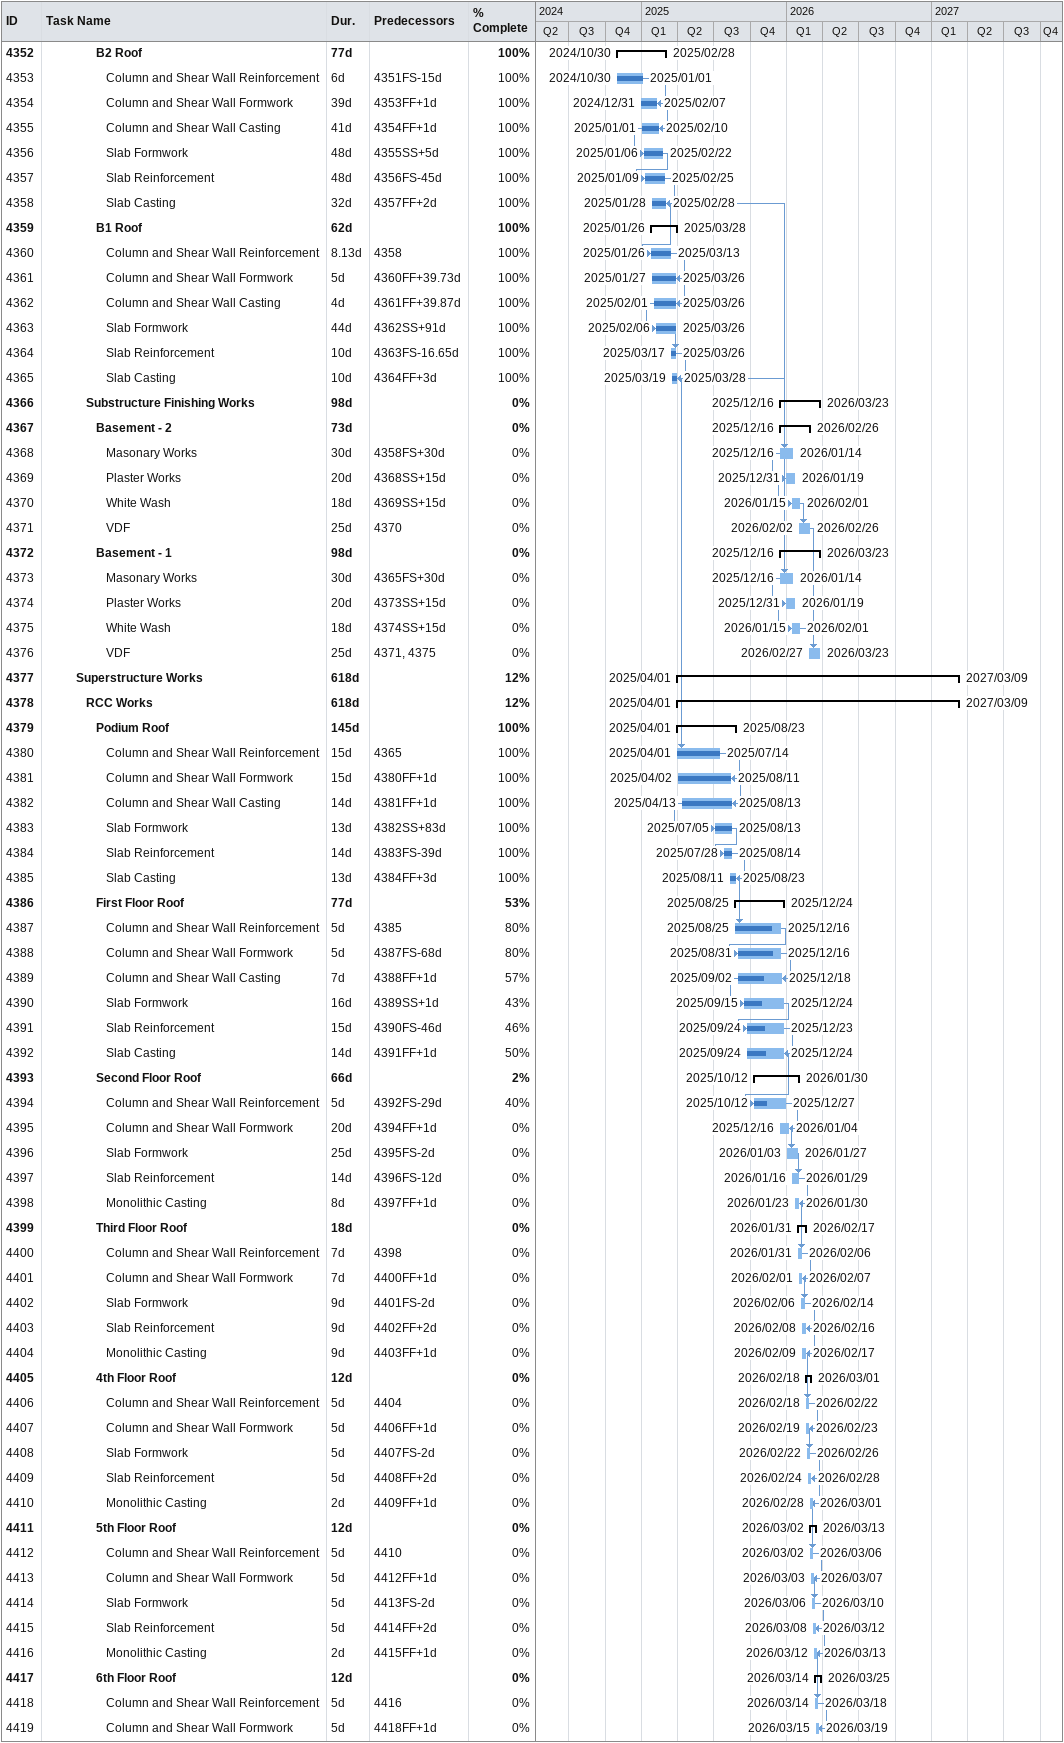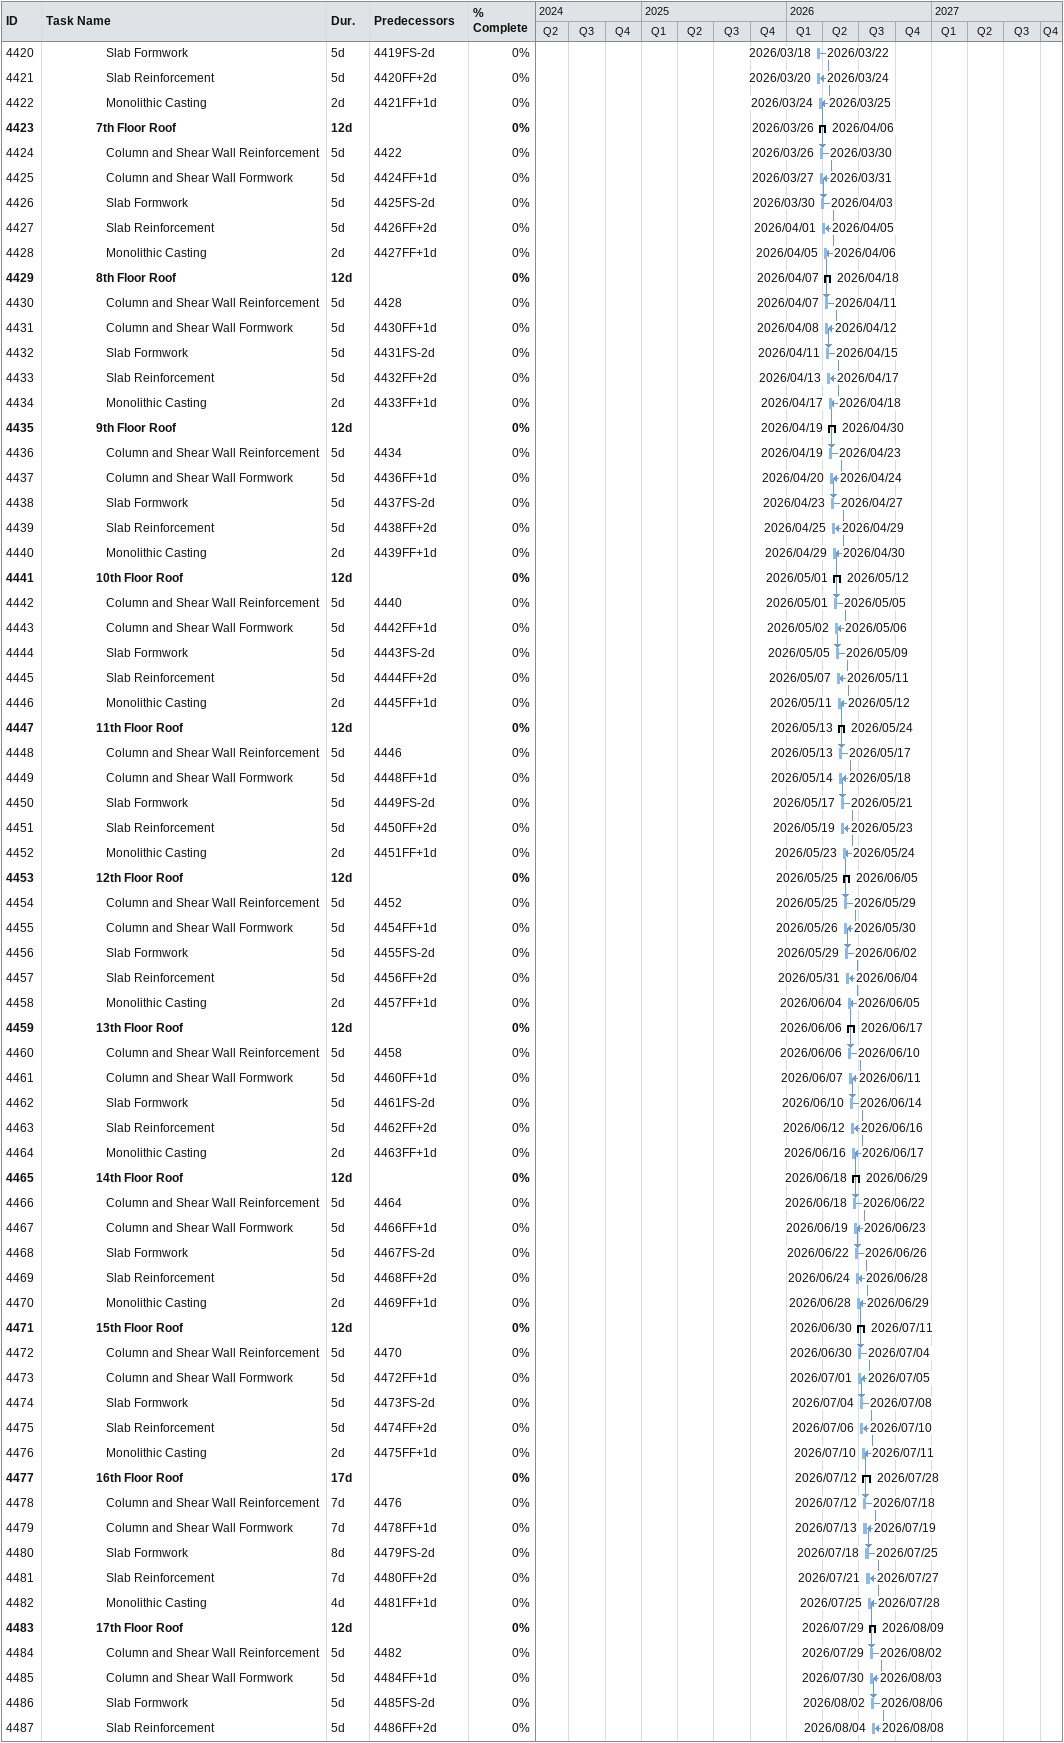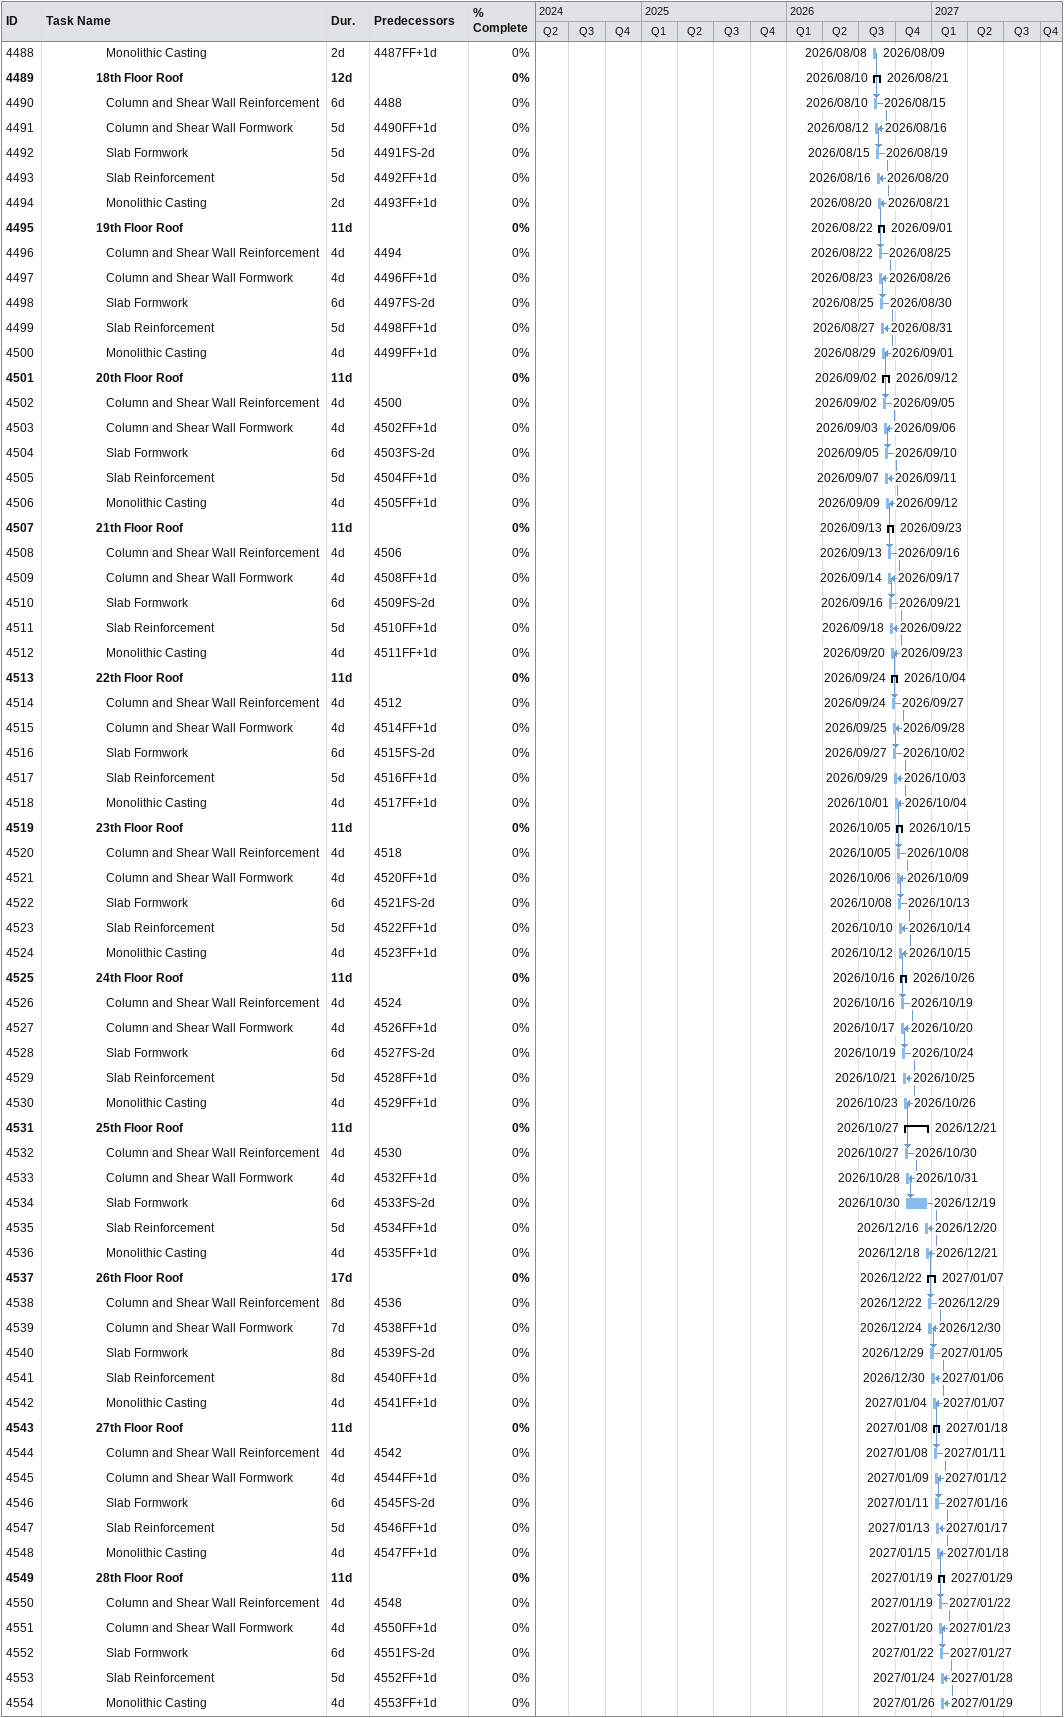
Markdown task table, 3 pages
| ID | Level | Task | Duration | Start | Finish | Predecessors | % complete |
|---|---|---|---|---|---|---|---|
| 4352 | 6 | **B2 Roof** | 77d | 2024-10-30 | 2025-02-28 |  | 100 |
| 4353 | 7 | Column and Shear Wall Reinforcement | 6d | 2024-10-30 | 2025-01-01 | 4351FS-15d | 100 |
| 4354 | 7 | Column and Shear Wall Formwork | 39d | 2024-12-31 | 2025-02-07 | 4353FF+1d | 100 |
| 4355 | 7 | Column and Shear Wall Casting | 41d | 2025-01-01 | 2025-02-10 | 4354FF+1d | 100 |
| 4356 | 7 | Slab Formwork | 48d | 2025-01-06 | 2025-02-22 | 4355SS+5d | 100 |
| 4357 | 7 | Slab Reinforcement | 48d | 2025-01-09 | 2025-02-25 | 4356FS-45d | 100 |
| 4358 | 7 | Slab Casting | 32d | 2025-01-28 | 2025-02-28 | 4357FF+2d | 100 |
| 4359 | 6 | **B1 Roof** | 62d | 2025-01-26 | 2025-03-28 |  | 100 |
| 4360 | 7 | Column and Shear Wall Reinforcement | 8.13d | 2025-01-26 | 2025-03-13 | 4358 | 100 |
| 4361 | 7 | Column and Shear Wall Formwork | 5d | 2025-01-27 | 2025-03-26 | 4360FF+39.73d | 100 |
| 4362 | 7 | Column and Shear Wall Casting | 4d | 2025-02-01 | 2025-03-26 | 4361FF+39.87d | 100 |
| 4363 | 7 | Slab Formwork | 44d | 2025-02-06 | 2025-03-26 | 4362SS+91d | 100 |
| 4364 | 7 | Slab Reinforcement | 10d | 2025-03-17 | 2025-03-26 | 4363FS-16.65d | 100 |
| 4365 | 7 | Slab Casting | 10d | 2025-03-19 | 2025-03-28 | 4364FF+3d | 100 |
| 4366 | 5 | **Substructure Finishing Works** | 98d | 2025-12-16 | 2026-03-23 |  | 0 |
| 4367 | 6 | **Basement - 2** | 73d | 2025-12-16 | 2026-02-26 |  | 0 |
| 4368 | 7 | Masonary Works | 30d | 2025-12-16 | 2026-01-14 | 4358FS+30d | 0 |
| 4369 | 7 | Plaster Works | 20d | 2025-12-31 | 2026-01-19 | 4368SS+15d | 0 |
| 4370 | 7 | White Wash | 18d | 2026-01-15 | 2026-02-01 | 4369SS+15d | 0 |
| 4371 | 7 | VDF | 25d | 2026-02-02 | 2026-02-26 | 4370 | 0 |
| 4372 | 6 | **Basement - 1** | 98d | 2025-12-16 | 2026-03-23 |  | 0 |
| 4373 | 7 | Masonary Works | 30d | 2025-12-16 | 2026-01-14 | 4365FS+30d | 0 |
| 4374 | 7 | Plaster Works | 20d | 2025-12-31 | 2026-01-19 | 4373SS+15d | 0 |
| 4375 | 7 | White Wash | 18d | 2026-01-15 | 2026-02-01 | 4374SS+15d | 0 |
| 4376 | 7 | VDF | 25d | 2026-02-27 | 2026-03-23 | 4371, 4375 | 0 |
| 4377 | 4 | **Superstructure Works** | 618d | 2025-04-01 | 2027-03-09 |  | 12 |
| 4378 | 5 | **RCC Works** | 618d | 2025-04-01 | 2027-03-09 |  | 12 |
| 4379 | 6 | **Podium Roof** | 145d | 2025-04-01 | 2025-08-23 |  | 100 |
| 4380 | 7 | Column and Shear Wall Reinforcement | 15d | 2025-04-01 | 2025-07-14 | 4365 | 100 |
| 4381 | 7 | Column and Shear Wall Formwork | 15d | 2025-04-02 | 2025-08-11 | 4380FF+1d | 100 |
| 4382 | 7 | Column and Shear Wall Casting | 14d | 2025-04-13 | 2025-08-13 | 4381FF+1d | 100 |
| 4383 | 7 | Slab Formwork | 13d | 2025-07-05 | 2025-08-13 | 4382SS+83d | 100 |
| 4384 | 7 | Slab Reinforcement | 14d | 2025-07-28 | 2025-08-14 | 4383FS-39d | 100 |
| 4385 | 7 | Slab Casting | 13d | 2025-08-11 | 2025-08-23 | 4384FF+3d | 100 |
| 4386 | 6 | **First Floor Roof** | 77d | 2025-08-25 | 2025-12-24 |  | 53 |
| 4387 | 7 | Column and Shear Wall Reinforcement | 5d | 2025-08-25 | 2025-12-16 | 4385 | 80 |
| 4388 | 7 | Column and Shear Wall Formwork | 5d | 2025-08-31 | 2025-12-16 | 4387FS-68d | 80 |
| 4389 | 7 | Column and Shear Wall Casting | 7d | 2025-09-02 | 2025-12-18 | 4388FF+1d | 57 |
| 4390 | 7 | Slab Formwork | 16d | 2025-09-15 | 2025-12-24 | 4389SS+1d | 43 |
| 4391 | 7 | Slab Reinforcement | 15d | 2025-09-24 | 2025-12-23 | 4390FS-46d | 46 |
| 4392 | 7 | Slab Casting | 14d | 2025-09-24 | 2025-12-24 | 4391FF+1d | 50 |
| 4393 | 6 | **Second Floor Roof** | 66d | 2025-10-12 | 2026-01-30 |  | 2 |
| 4394 | 7 | Column and Shear Wall Reinforcement | 5d | 2025-10-12 | 2025-12-27 | 4392FS-29d | 40 |
| 4395 | 7 | Column and Shear Wall Formwork | 20d | 2025-12-16 | 2026-01-04 | 4394FF+1d | 0 |
| 4396 | 7 | Slab Formwork | 25d | 2026-01-03 | 2026-01-27 | 4395FS-2d | 0 |
| 4397 | 7 | Slab Reinforcement | 14d | 2026-01-16 | 2026-01-29 | 4396FS-12d | 0 |
| 4398 | 7 | Monolithic Casting | 8d | 2026-01-23 | 2026-01-30 | 4397FF+1d | 0 |
| 4399 | 6 | **Third Floor Roof** | 18d | 2026-01-31 | 2026-02-17 |  | 0 |
| 4400 | 7 | Column and Shear Wall Reinforcement | 7d | 2026-01-31 | 2026-02-06 | 4398 | 0 |
| 4401 | 7 | Column and Shear Wall Formwork | 7d | 2026-02-01 | 2026-02-07 | 4400FF+1d | 0 |
| 4402 | 7 | Slab Formwork | 9d | 2026-02-06 | 2026-02-14 | 4401FS-2d | 0 |
| 4403 | 7 | Slab Reinforcement | 9d | 2026-02-08 | 2026-02-16 | 4402FF+2d | 0 |
| 4404 | 7 | Monolithic Casting | 9d | 2026-02-09 | 2026-02-17 | 4403FF+1d | 0 |
| 4405 | 6 | **4th Floor Roof** | 12d | 2026-02-18 | 2026-03-01 |  | 0 |
| 4406 | 7 | Column and Shear Wall Reinforcement | 5d | 2026-02-18 | 2026-02-22 | 4404 | 0 |
| 4407 | 7 | Column and Shear Wall Formwork | 5d | 2026-02-19 | 2026-02-23 | 4406FF+1d | 0 |
| 4408 | 7 | Slab Formwork | 5d | 2026-02-22 | 2026-02-26 | 4407FS-2d | 0 |
| 4409 | 7 | Slab Reinforcement | 5d | 2026-02-24 | 2026-02-28 | 4408FF+2d | 0 |
| 4410 | 7 | Monolithic Casting | 2d | 2026-02-28 | 2026-03-01 | 4409FF+1d | 0 |
| 4411 | 6 | **5th Floor Roof** | 12d | 2026-03-02 | 2026-03-13 |  | 0 |
| 4412 | 7 | Column and Shear Wall Reinforcement | 5d | 2026-03-02 | 2026-03-06 | 4410 | 0 |
| 4413 | 7 | Column and Shear Wall Formwork | 5d | 2026-03-03 | 2026-03-07 | 4412FF+1d | 0 |
| 4414 | 7 | Slab Formwork | 5d | 2026-03-06 | 2026-03-10 | 4413FS-2d | 0 |
| 4415 | 7 | Slab Reinforcement | 5d | 2026-03-08 | 2026-03-12 | 4414FF+2d | 0 |
| 4416 | 7 | Monolithic Casting | 2d | 2026-03-12 | 2026-03-13 | 4415FF+1d | 0 |
| 4417 | 6 | **6th Floor Roof** | 12d | 2026-03-14 | 2026-03-25 |  | 0 |
| 4418 | 7 | Column and Shear Wall Reinforcement | 5d | 2026-03-14 | 2026-03-18 | 4416 | 0 |
| 4419 | 7 | Column and Shear Wall Formwork | 5d | 2026-03-15 | 2026-03-19 | 4418FF+1d | 0 |
| 4420 | 7 | Slab Formwork | 5d | 2026-03-18 | 2026-03-22 | 4419FS-2d | 0 |
| 4421 | 7 | Slab Reinforcement | 5d | 2026-03-20 | 2026-03-24 | 4420FF+2d | 0 |
| 4422 | 7 | Monolithic Casting | 2d | 2026-03-24 | 2026-03-25 | 4421FF+1d | 0 |
| 4423 | 6 | **7th Floor Roof** | 12d | 2026-03-26 | 2026-04-06 |  | 0 |
| 4424 | 7 | Column and Shear Wall Reinforcement | 5d | 2026-03-26 | 2026-03-30 | 4422 | 0 |
| 4425 | 7 | Column and Shear Wall Formwork | 5d | 2026-03-27 | 2026-03-31 | 4424FF+1d | 0 |
| 4426 | 7 | Slab Formwork | 5d | 2026-03-30 | 2026-04-03 | 4425FS-2d | 0 |
| 4427 | 7 | Slab Reinforcement | 5d | 2026-04-01 | 2026-04-05 | 4426FF+2d | 0 |
| 4428 | 7 | Monolithic Casting | 2d | 2026-04-05 | 2026-04-06 | 4427FF+1d | 0 |
| 4429 | 6 | **8th Floor Roof** | 12d | 2026-04-07 | 2026-04-18 |  | 0 |
| 4430 | 7 | Column and Shear Wall Reinforcement | 5d | 2026-04-07 | 2026-04-11 | 4428 | 0 |
| 4431 | 7 | Column and Shear Wall Formwork | 5d | 2026-04-08 | 2026-04-12 | 4430FF+1d | 0 |
| 4432 | 7 | Slab Formwork | 5d | 2026-04-11 | 2026-04-15 | 4431FS-2d | 0 |
| 4433 | 7 | Slab Reinforcement | 5d | 2026-04-13 | 2026-04-17 | 4432FF+2d | 0 |
| 4434 | 7 | Monolithic Casting | 2d | 2026-04-17 | 2026-04-18 | 4433FF+1d | 0 |
| 4435 | 6 | **9th Floor Roof** | 12d | 2026-04-19 | 2026-04-30 |  | 0 |
| 4436 | 7 | Column and Shear Wall Reinforcement | 5d | 2026-04-19 | 2026-04-23 | 4434 | 0 |
| 4437 | 7 | Column and Shear Wall Formwork | 5d | 2026-04-20 | 2026-04-24 | 4436FF+1d | 0 |
| 4438 | 7 | Slab Formwork | 5d | 2026-04-23 | 2026-04-27 | 4437FS-2d | 0 |
| 4439 | 7 | Slab Reinforcement | 5d | 2026-04-25 | 2026-04-29 | 4438FF+2d | 0 |
| 4440 | 7 | Monolithic Casting | 2d | 2026-04-29 | 2026-04-30 | 4439FF+1d | 0 |
| 4441 | 6 | **10th Floor Roof** | 12d | 2026-05-01 | 2026-05-12 |  | 0 |
| 4442 | 7 | Column and Shear Wall Reinforcement | 5d | 2026-05-01 | 2026-05-05 | 4440 | 0 |
| 4443 | 7 | Column and Shear Wall Formwork | 5d | 2026-05-02 | 2026-05-06 | 4442FF+1d | 0 |
| 4444 | 7 | Slab Formwork | 5d | 2026-05-05 | 2026-05-09 | 4443FS-2d | 0 |
| 4445 | 7 | Slab Reinforcement | 5d | 2026-05-07 | 2026-05-11 | 4444FF+2d | 0 |
| 4446 | 7 | Monolithic Casting | 2d | 2026-05-11 | 2026-05-12 | 4445FF+1d | 0 |
| 4447 | 6 | **11th Floor Roof** | 12d | 2026-05-13 | 2026-05-24 |  | 0 |
| 4448 | 7 | Column and Shear Wall Reinforcement | 5d | 2026-05-13 | 2026-05-17 | 4446 | 0 |
| 4449 | 7 | Column and Shear Wall Formwork | 5d | 2026-05-14 | 2026-05-18 | 4448FF+1d | 0 |
| 4450 | 7 | Slab Formwork | 5d | 2026-05-17 | 2026-05-21 | 4449FS-2d | 0 |
| 4451 | 7 | Slab Reinforcement | 5d | 2026-05-19 | 2026-05-23 | 4450FF+2d | 0 |
| 4452 | 7 | Monolithic Casting | 2d | 2026-05-23 | 2026-05-24 | 4451FF+1d | 0 |
| 4453 | 6 | **12th Floor Roof** | 12d | 2026-05-25 | 2026-06-05 |  | 0 |
| 4454 | 7 | Column and Shear Wall Reinforcement | 5d | 2026-05-25 | 2026-05-29 | 4452 | 0 |
| 4455 | 7 | Column and Shear Wall Formwork | 5d | 2026-05-26 | 2026-05-30 | 4454FF+1d | 0 |
| 4456 | 7 | Slab Formwork | 5d | 2026-05-29 | 2026-06-02 | 4455FS-2d | 0 |
| 4457 | 7 | Slab Reinforcement | 5d | 2026-05-31 | 2026-06-04 | 4456FF+2d | 0 |
| 4458 | 7 | Monolithic Casting | 2d | 2026-06-04 | 2026-06-05 | 4457FF+1d | 0 |
| 4459 | 6 | **13th Floor Roof** | 12d | 2026-06-06 | 2026-06-17 |  | 0 |
| 4460 | 7 | Column and Shear Wall Reinforcement | 5d | 2026-06-06 | 2026-06-10 | 4458 | 0 |
| 4461 | 7 | Column and Shear Wall Formwork | 5d | 2026-06-07 | 2026-06-11 | 4460FF+1d | 0 |
| 4462 | 7 | Slab Formwork | 5d | 2026-06-10 | 2026-06-14 | 4461FS-2d | 0 |
| 4463 | 7 | Slab Reinforcement | 5d | 2026-06-12 | 2026-06-16 | 4462FF+2d | 0 |
| 4464 | 7 | Monolithic Casting | 2d | 2026-06-16 | 2026-06-17 | 4463FF+1d | 0 |
| 4465 | 6 | **14th Floor Roof** | 12d | 2026-06-18 | 2026-06-29 |  | 0 |
| 4466 | 7 | Column and Shear Wall Reinforcement | 5d | 2026-06-18 | 2026-06-22 | 4464 | 0 |
| 4467 | 7 | Column and Shear Wall Formwork | 5d | 2026-06-19 | 2026-06-23 | 4466FF+1d | 0 |
| 4468 | 7 | Slab Formwork | 5d | 2026-06-22 | 2026-06-26 | 4467FS-2d | 0 |
| 4469 | 7 | Slab Reinforcement | 5d | 2026-06-24 | 2026-06-28 | 4468FF+2d | 0 |
| 4470 | 7 | Monolithic Casting | 2d | 2026-06-28 | 2026-06-29 | 4469FF+1d | 0 |
| 4471 | 6 | **15th Floor Roof** | 12d | 2026-06-30 | 2026-07-11 |  | 0 |
| 4472 | 7 | Column and Shear Wall Reinforcement | 5d | 2026-06-30 | 2026-07-04 | 4470 | 0 |
| 4473 | 7 | Column and Shear Wall Formwork | 5d | 2026-07-01 | 2026-07-05 | 4472FF+1d | 0 |
| 4474 | 7 | Slab Formwork | 5d | 2026-07-04 | 2026-07-08 | 4473FS-2d | 0 |
| 4475 | 7 | Slab Reinforcement | 5d | 2026-07-06 | 2026-07-10 | 4474FF+2d | 0 |
| 4476 | 7 | Monolithic Casting | 2d | 2026-07-10 | 2026-07-11 | 4475FF+1d | 0 |
| 4477 | 6 | **16th Floor Roof** | 17d | 2026-07-12 | 2026-07-28 |  | 0 |
| 4478 | 7 | Column and Shear Wall Reinforcement | 7d | 2026-07-12 | 2026-07-18 | 4476 | 0 |
| 4479 | 7 | Column and Shear Wall Formwork | 7d | 2026-07-13 | 2026-07-19 | 4478FF+1d | 0 |
| 4480 | 7 | Slab Formwork | 8d | 2026-07-18 | 2026-07-25 | 4479FS-2d | 0 |
| 4481 | 7 | Slab Reinforcement | 7d | 2026-07-21 | 2026-07-27 | 4480FF+2d | 0 |
| 4482 | 7 | Monolithic Casting | 4d | 2026-07-25 | 2026-07-28 | 4481FF+1d | 0 |
| 4483 | 6 | **17th Floor Roof** | 12d | 2026-07-29 | 2026-08-09 |  | 0 |
| 4484 | 7 | Column and Shear Wall Reinforcement | 5d | 2026-07-29 | 2026-08-02 | 4482 | 0 |
| 4485 | 7 | Column and Shear Wall Formwork | 5d | 2026-07-30 | 2026-08-03 | 4484FF+1d | 0 |
| 4486 | 7 | Slab Formwork | 5d | 2026-08-02 | 2026-08-06 | 4485FS-2d | 0 |
| 4487 | 7 | Slab Reinforcement | 5d | 2026-08-04 | 2026-08-08 | 4486FF+2d | 0 |
| 4488 | 7 | Monolithic Casting | 2d | 2026-08-08 | 2026-08-09 | 4487FF+1d | 0 |
| 4489 | 6 | **18th Floor Roof** | 12d | 2026-08-10 | 2026-08-21 |  | 0 |
| 4490 | 7 | Column and Shear Wall Reinforcement | 6d | 2026-08-10 | 2026-08-15 | 4488 | 0 |
| 4491 | 7 | Column and Shear Wall Formwork | 5d | 2026-08-12 | 2026-08-16 | 4490FF+1d | 0 |
| 4492 | 7 | Slab Formwork | 5d | 2026-08-15 | 2026-08-19 | 4491FS-2d | 0 |
| 4493 | 7 | Slab Reinforcement | 5d | 2026-08-16 | 2026-08-20 | 4492FF+1d | 0 |
| 4494 | 7 | Monolithic Casting | 2d | 2026-08-20 | 2026-08-21 | 4493FF+1d | 0 |
| 4495 | 6 | **19th Floor Roof** | 11d | 2026-08-22 | 2026-09-01 |  | 0 |
| 4496 | 7 | Column and Shear Wall Reinforcement | 4d | 2026-08-22 | 2026-08-25 | 4494 | 0 |
| 4497 | 7 | Column and Shear Wall Formwork | 4d | 2026-08-23 | 2026-08-26 | 4496FF+1d | 0 |
| 4498 | 7 | Slab Formwork | 6d | 2026-08-25 | 2026-08-30 | 4497FS-2d | 0 |
| 4499 | 7 | Slab Reinforcement | 5d | 2026-08-27 | 2026-08-31 | 4498FF+1d | 0 |
| 4500 | 7 | Monolithic Casting | 4d | 2026-08-29 | 2026-09-01 | 4499FF+1d | 0 |
| 4501 | 6 | **20th Floor Roof** | 11d | 2026-09-02 | 2026-09-12 |  | 0 |
| 4502 | 7 | Column and Shear Wall Reinforcement | 4d | 2026-09-02 | 2026-09-05 | 4500 | 0 |
| 4503 | 7 | Column and Shear Wall Formwork | 4d | 2026-09-03 | 2026-09-06 | 4502FF+1d | 0 |
| 4504 | 7 | Slab Formwork | 6d | 2026-09-05 | 2026-09-10 | 4503FS-2d | 0 |
| 4505 | 7 | Slab Reinforcement | 5d | 2026-09-07 | 2026-09-11 | 4504FF+1d | 0 |
| 4506 | 7 | Monolithic Casting | 4d | 2026-09-09 | 2026-09-12 | 4505FF+1d | 0 |
| 4507 | 6 | **21th Floor Roof** | 11d | 2026-09-13 | 2026-09-23 |  | 0 |
| 4508 | 7 | Column and Shear Wall Reinforcement | 4d | 2026-09-13 | 2026-09-16 | 4506 | 0 |
| 4509 | 7 | Column and Shear Wall Formwork | 4d | 2026-09-14 | 2026-09-17 | 4508FF+1d | 0 |
| 4510 | 7 | Slab Formwork | 6d | 2026-09-16 | 2026-09-21 | 4509FS-2d | 0 |
| 4511 | 7 | Slab Reinforcement | 5d | 2026-09-18 | 2026-09-22 | 4510FF+1d | 0 |
| 4512 | 7 | Monolithic Casting | 4d | 2026-09-20 | 2026-09-23 | 4511FF+1d | 0 |
| 4513 | 6 | **22th Floor Roof** | 11d | 2026-09-24 | 2026-10-04 |  | 0 |
| 4514 | 7 | Column and Shear Wall Reinforcement | 4d | 2026-09-24 | 2026-09-27 | 4512 | 0 |
| 4515 | 7 | Column and Shear Wall Formwork | 4d | 2026-09-25 | 2026-09-28 | 4514FF+1d | 0 |
| 4516 | 7 | Slab Formwork | 6d | 2026-09-27 | 2026-10-02 | 4515FS-2d | 0 |
| 4517 | 7 | Slab Reinforcement | 5d | 2026-09-29 | 2026-10-03 | 4516FF+1d | 0 |
| 4518 | 7 | Monolithic Casting | 4d | 2026-10-01 | 2026-10-04 | 4517FF+1d | 0 |
| 4519 | 6 | **23th Floor Roof** | 11d | 2026-10-05 | 2026-10-15 |  | 0 |
| 4520 | 7 | Column and Shear Wall Reinforcement | 4d | 2026-10-05 | 2026-10-08 | 4518 | 0 |
| 4521 | 7 | Column and Shear Wall Formwork | 4d | 2026-10-06 | 2026-10-09 | 4520FF+1d | 0 |
| 4522 | 7 | Slab Formwork | 6d | 2026-10-08 | 2026-10-13 | 4521FS-2d | 0 |
| 4523 | 7 | Slab Reinforcement | 5d | 2026-10-10 | 2026-10-14 | 4522FF+1d | 0 |
| 4524 | 7 | Monolithic Casting | 4d | 2026-10-12 | 2026-10-15 | 4523FF+1d | 0 |
| 4525 | 6 | **24th Floor Roof** | 11d | 2026-10-16 | 2026-10-26 |  | 0 |
| 4526 | 7 | Column and Shear Wall Reinforcement | 4d | 2026-10-16 | 2026-10-19 | 4524 | 0 |
| 4527 | 7 | Column and Shear Wall Formwork | 4d | 2026-10-17 | 2026-10-20 | 4526FF+1d | 0 |
| 4528 | 7 | Slab Formwork | 6d | 2026-10-19 | 2026-10-24 | 4527FS-2d | 0 |
| 4529 | 7 | Slab Reinforcement | 5d | 2026-10-21 | 2026-10-25 | 4528FF+1d | 0 |
| 4530 | 7 | Monolithic Casting | 4d | 2026-10-23 | 2026-10-26 | 4529FF+1d | 0 |
| 4531 | 6 | **25th Floor Roof** | 11d | 2026-10-27 | 2026-12-21 |  | 0 |
| 4532 | 7 | Column and Shear Wall Reinforcement | 4d | 2026-10-27 | 2026-10-30 | 4530 | 0 |
| 4533 | 7 | Column and Shear Wall Formwork | 4d | 2026-10-28 | 2026-10-31 | 4532FF+1d | 0 |
| 4534 | 7 | Slab Formwork | 6d | 2026-10-30 | 2026-12-19 | 4533FS-2d | 0 |
| 4535 | 7 | Slab Reinforcement | 5d | 2026-12-16 | 2026-12-20 | 4534FF+1d | 0 |
| 4536 | 7 | Monolithic Casting | 4d | 2026-12-18 | 2026-12-21 | 4535FF+1d | 0 |
| 4537 | 6 | **26th Floor Roof** | 17d | 2026-12-22 | 2027-01-07 |  | 0 |
| 4538 | 7 | Column and Shear Wall Reinforcement | 8d | 2026-12-22 | 2026-12-29 | 4536 | 0 |
| 4539 | 7 | Column and Shear Wall Formwork | 7d | 2026-12-24 | 2026-12-30 | 4538FF+1d | 0 |
| 4540 | 7 | Slab Formwork | 8d | 2026-12-29 | 2027-01-05 | 4539FS-2d | 0 |
| 4541 | 7 | Slab Reinforcement | 8d | 2026-12-30 | 2027-01-06 | 4540FF+1d | 0 |
| 4542 | 7 | Monolithic Casting | 4d | 2027-01-04 | 2027-01-07 | 4541FF+1d | 0 |
| 4543 | 6 | **27th Floor Roof** | 11d | 2027-01-08 | 2027-01-18 |  | 0 |
| 4544 | 7 | Column and Shear Wall Reinforcement | 4d | 2027-01-08 | 2027-01-11 | 4542 | 0 |
| 4545 | 7 | Column and Shear Wall Formwork | 4d | 2027-01-09 | 2027-01-12 | 4544FF+1d | 0 |
| 4546 | 7 | Slab Formwork | 6d | 2027-01-11 | 2027-01-16 | 4545FS-2d | 0 |
| 4547 | 7 | Slab Reinforcement | 5d | 2027-01-13 | 2027-01-17 | 4546FF+1d | 0 |
| 4548 | 7 | Monolithic Casting | 4d | 2027-01-15 | 2027-01-18 | 4547FF+1d | 0 |
| 4549 | 6 | **28th Floor Roof** | 11d | 2027-01-19 | 2027-01-29 |  | 0 |
| 4550 | 7 | Column and Shear Wall Reinforcement | 4d | 2027-01-19 | 2027-01-22 | 4548 | 0 |
| 4551 | 7 | Column and Shear Wall Formwork | 4d | 2027-01-20 | 2027-01-23 | 4550FF+1d | 0 |
| 4552 | 7 | Slab Formwork | 6d | 2027-01-22 | 2027-01-27 | 4551FS-2d | 0 |
| 4553 | 7 | Slab Reinforcement | 5d | 2027-01-24 | 2027-01-28 | 4552FF+1d | 0 |
| 4554 | 7 | Monolithic Casting | 4d | 2027-01-26 | 2027-01-29 | 4553FF+1d | 0 |
